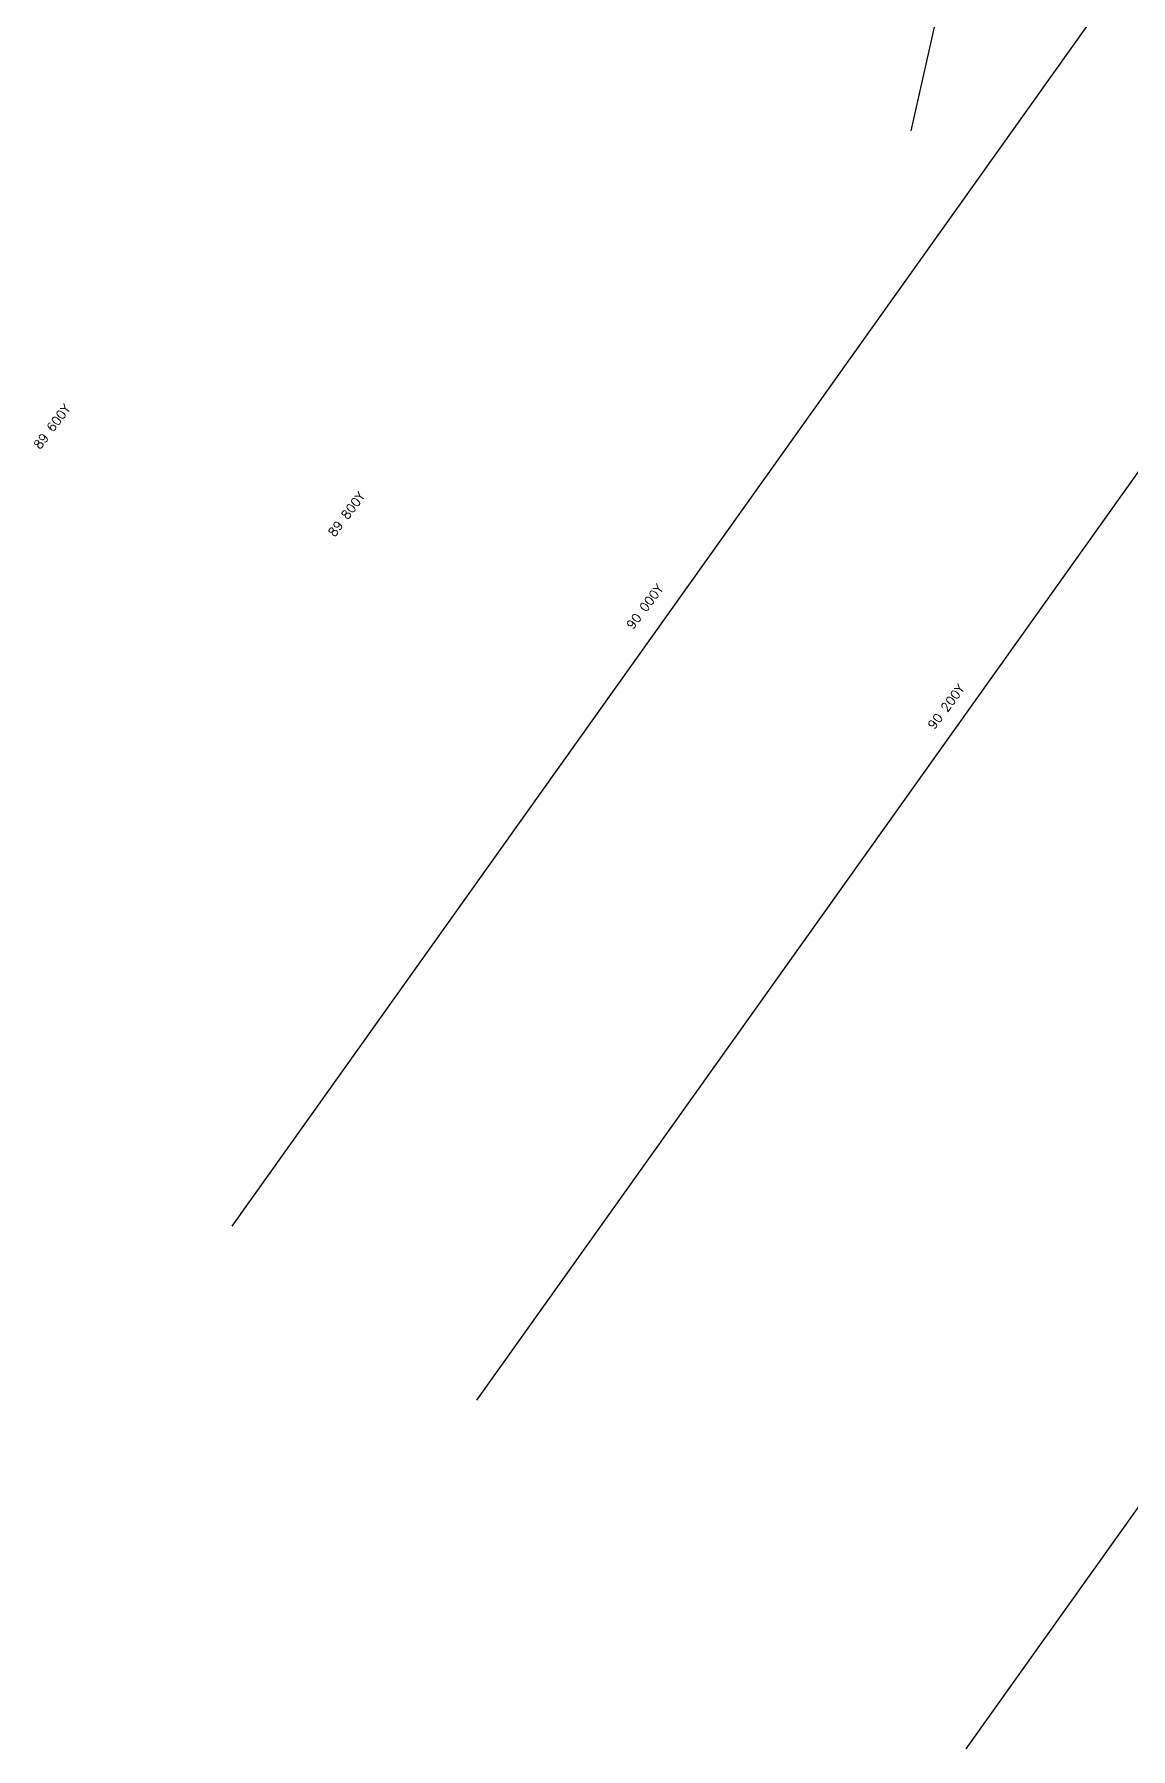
# Model space of a CAD drawing. Header units: millimetres. Extents: x -223 to 5526, y -1450 to 1963.
# Drawn here: x 1367 to 2097, y -1450 to -308 of the extents above; entities that cross this region are included whole.
import ezdxf

# ---------------------------------------------------------------- set-up
doc = ezdxf.new("R2010")
doc.units = ezdxf.units.MM
doc.header["$MEASUREMENT"] = 0
for name, color, linetype in [('DETAIL', 252, 'CONTINUOUS'), ('LO-GRID', 252, 'CONTINUOUS'), ('TXT3', 3, 'CONTINUOUS')]:
    doc.layers.add(name, color=color, linetype=linetype)
doc.styles.add('ROMANS', font='romans.shx')

msp = doc.modelspace()

# ---------------------------------------------------------------- linework, layer by layer
at = {"layer": 'DETAIL'}
msp.add_line((2161.4, 561.1), (1951, -372), dxfattribs=at)
at = {"layer": 'LO-GRID'}
for p, q in [((2791.9, 714.1), (1498.9, -1101.5)), ((2954.8, 598.1), (1661.8, -1217.5)), ((3280.6, 366), (1987.6, -1449.6))]:
    msp.add_line(p, q, dxfattribs=at)

# ---------------------------------------------------------------- texts
at = {"layer": 'TXT3', "style": 'ROMANS'}
for s, p in [('89 600Y', (1371.3, -584.6)), ('89 800Y', (1567.4, -642.9)), ('90 000Y', (1766, -704.5)), ('90 200Y', (1966.6, -771.1))]:
    msp.add_text(s, height=6, rotation=53.0702, dxfattribs=at).set_placement(p)

doc.saveas('drawing.dxf')
